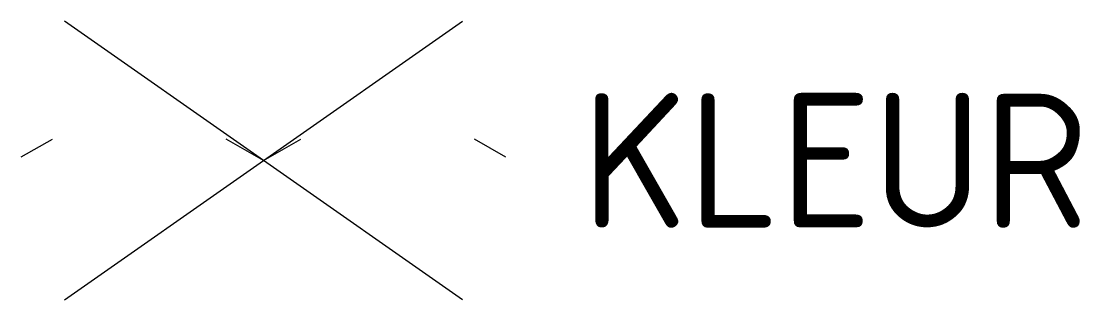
# Model space of a CAD drawing. Extents: x -3.2 to 10.9, y -1.9 to 1.9.
import ezdxf
from ezdxf.enums import TextEntityAlignment as Align

# ---------------------------------------------------------------- set-up
doc = ezdxf.new("R2010")
doc.units = 0
doc.styles.add('NLCS-ISO', font='NLCS-ISO.ttf')

msp = doc.modelspace()

# ---------------------------------------------------------------- linework, layer by layer
for p, q in [((-2.662, -1.864), (2.662, 1.864)), ((2.662, -1.864), (-2.662, 1.864)), ((-3.239, 0.047), (-2.822, 0.287)), ((-0.001, 0), (-0.498, 0.287)), ((0, 0), (0.498, 0.287)), ((3.241, 0.045), (2.822, 0.287)), ((-0.001, 0), (0, 0))]:
    msp.add_line(p, q)

# ---------------------------------------------------------------- texts
at = {"style": 'NLCS-ISO'}
msp.add_attdef('KLEUR', text='', height=1.8, dxfattribs=at).set_placement((4.25, 0), align=Align.MIDDLE_LEFT)

doc.saveas('drawing.dxf')
